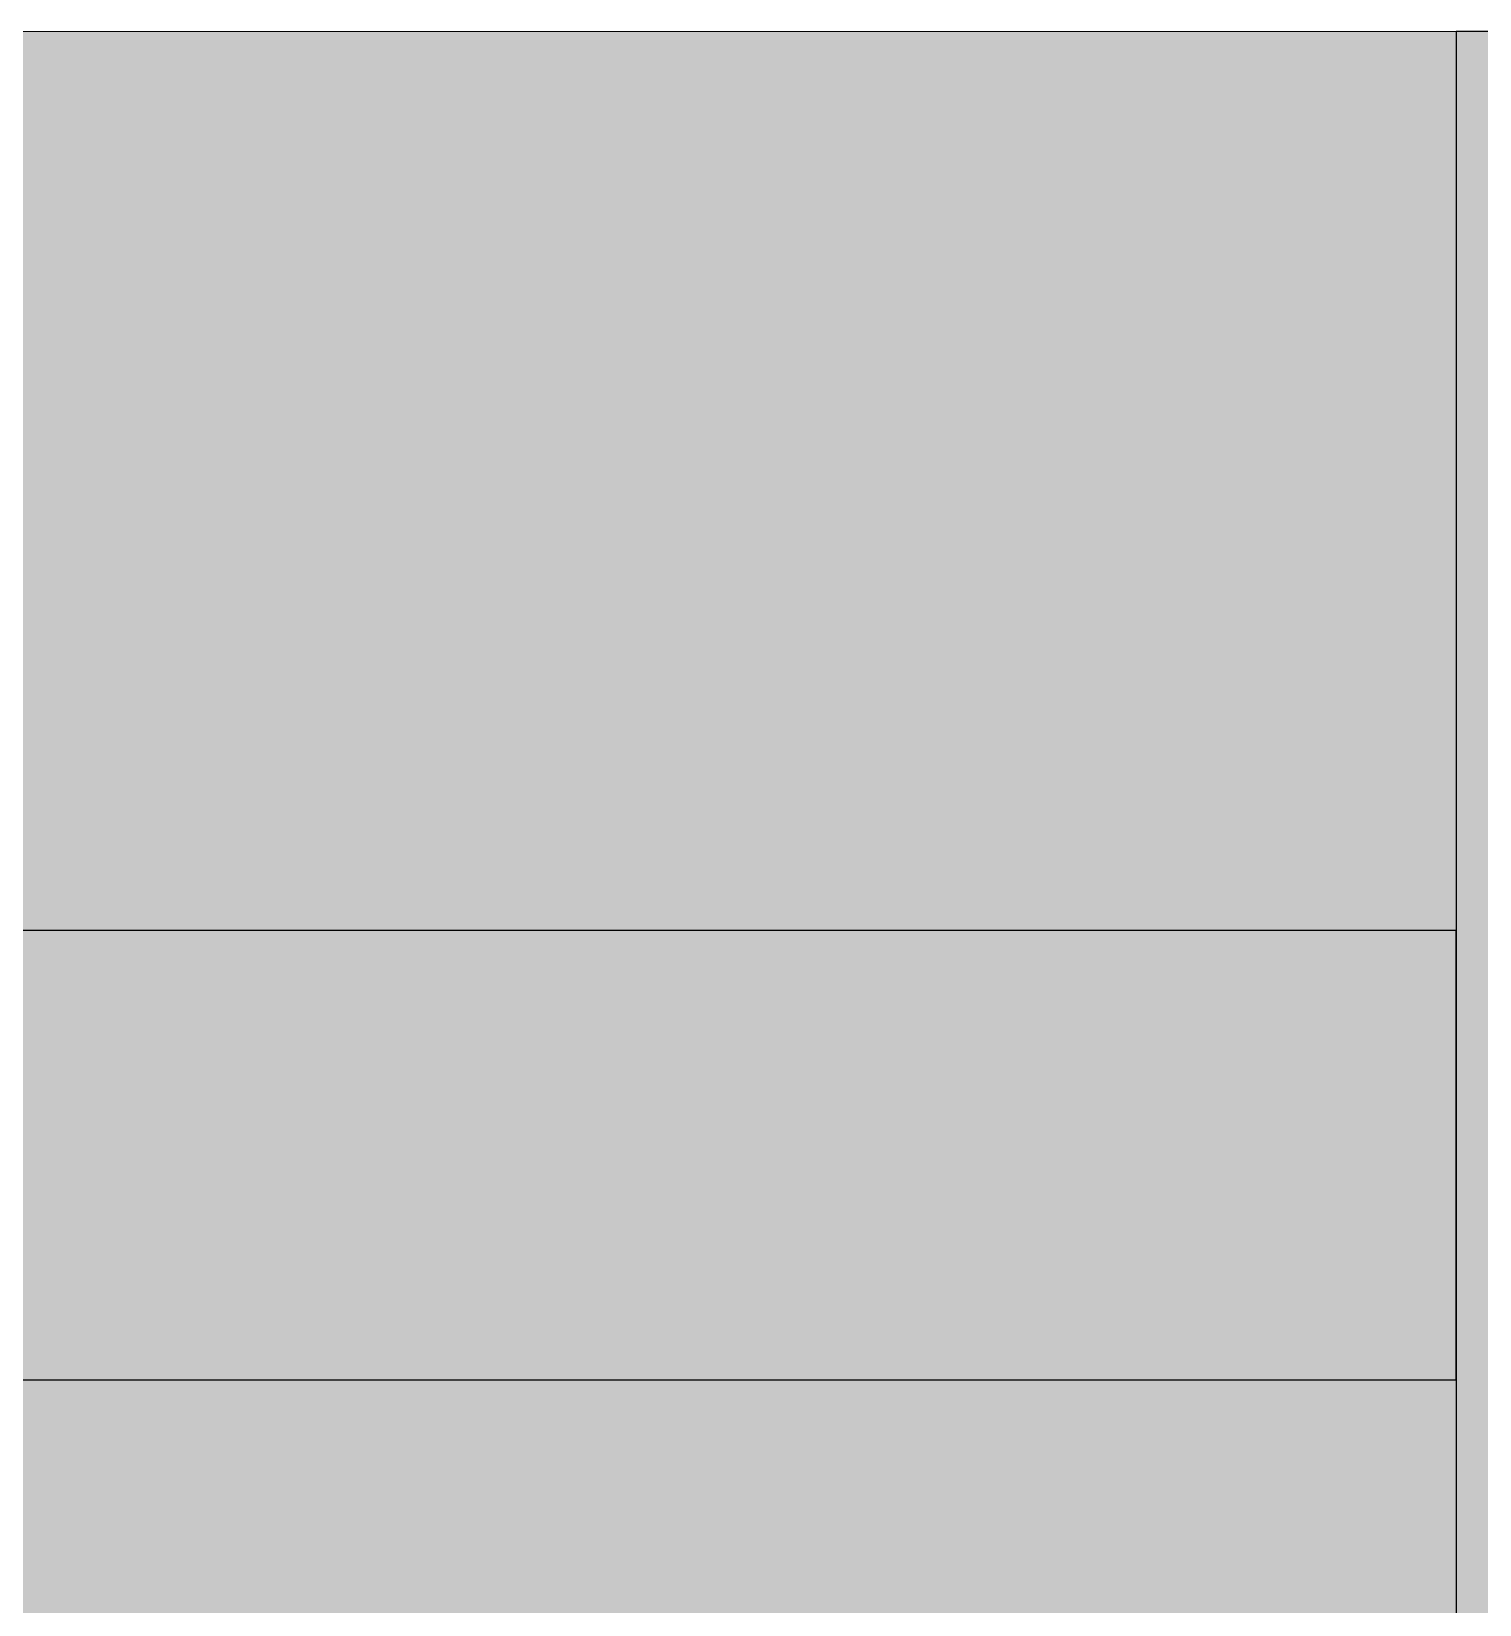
# Model space of a CAD drawing. Header units: inches. Extents: x -10205 to 13964, y -460 to 30702.
# Drawn here: x -2988.88 to -2985.66, y 11277.289 to 11280.789 of the extents above; entities that cross this region are included whole.
import ezdxf

# ---------------------------------------------------------------- set-up
doc = ezdxf.new("R2010")
doc.units = ezdxf.units.IN
doc.header["$MEASUREMENT"] = 0
doc.layers.add('A-GENM', color=5, linetype='Continuous', lineweight=9)
doc.layers.add('A-GENM-10', color=5, linetype='Continuous', lineweight=25)

# ---------------------------------------------------------------- blocks, each defined once
blk = doc.blocks.new('_THE_ WINDOW _ DOOR - Window - 1st Floor-1770675-SITE PLAN - CAD FILE')
at = {"layer": 'A-GENM'}
h = blk.add_hatch(color=256, dxfattribs=at)
h.paths.add_polyline_path([(17.0125, 0.8125), (19.0125, 0.8125), (19.0125, 4.8125), (17.0125, 4.8125), (17.0125, 1.8125)], flags=0)
h.paths.add_polyline_path([(-17.0125, 0.8125), (-17.0125, 4.8125), (-19.0125, 4.8125), (-19.0125, 0.8125)], flags=0)
h = blk.add_hatch(color=256, dxfattribs=at)
h.paths.add_polyline_path([(17.0125, 0.8125), (17.0125, 2.8125), (-17.0125, 2.8125), (-17.0125, 0.8125)], flags=0)
h.paths.add_polyline_path([(-17.0125, 3.8125), (17.0125, 3.8125), (17.0125, 4.8125), (-17.0125, 4.8125), (-17.0125, 4.3125)], flags=0)
blk.add_hatch(color=256, dxfattribs=at).paths.add_polyline_path([(17.0125, 2.8125), (17.0125, 3.8125), (-17.0125, 3.8125), (-17.0125, 2.8125)], flags=0)
blk.add_line((17.0125, 0.8125), (-17.0125, 0.8125), dxfattribs=at)
at = {"layer": 'A-GENM-10'}
for p, q in [((-17.0125, 0.8125), (-17.0125, 4.8125)), ((17.0125, 3.8125), (-17.0125, 3.8125)), ((-17.0125, 3.8125), (-17.0125, 2.8125)), ((-17.0125, 2.8125), (17.0125, 2.8125)), ((-19.0125, 0.8125), (-17.0125, 0.8125))]:
    blk.add_line(p, q, dxfattribs=at)

msp = doc.modelspace()

# ---------------------------------------------------------------- block references
at = {"layer": 'A-GENM', "rotation": 180}
msp.add_blockref('_THE_ WINDOW _ DOOR - Window - 1st Floor-1770675-SITE PLAN - CAD FILE', (-3002.7237, 11281.6019), dxfattribs=at)

doc.saveas('drawing.dxf')
